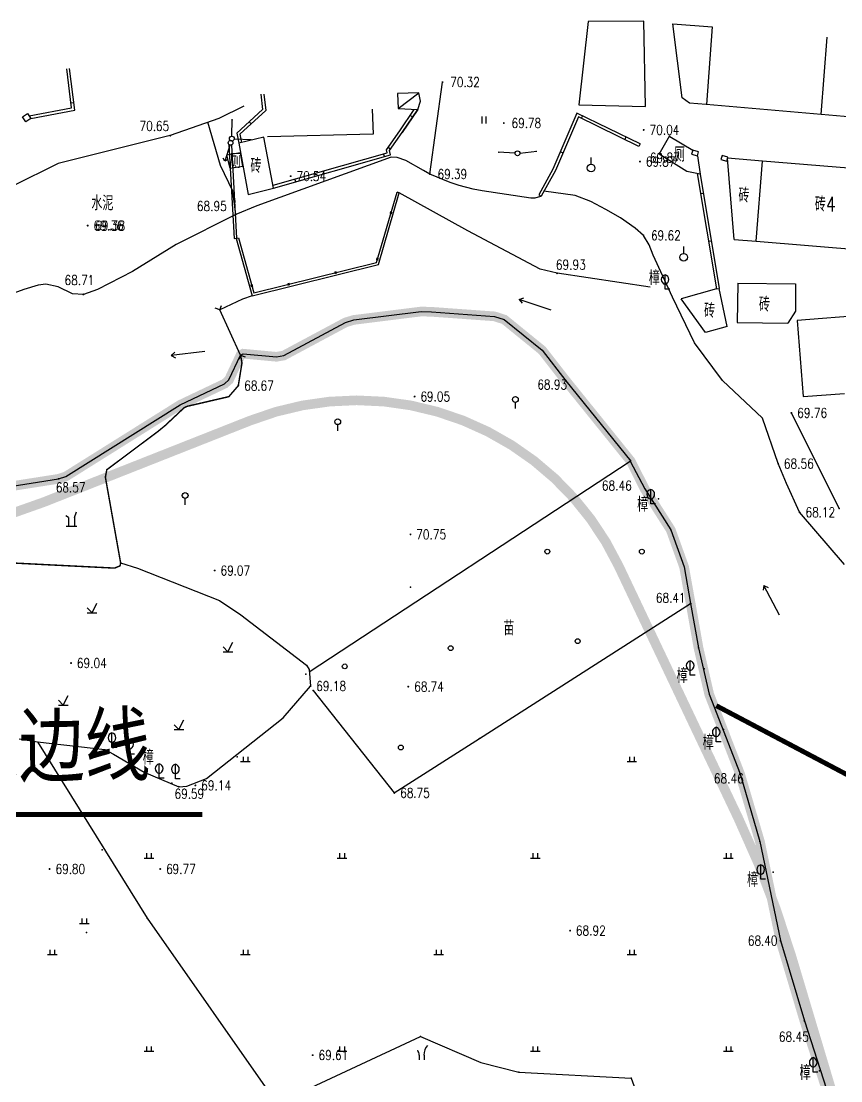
# Model space of a CAD drawing. Extents: x 10519 to 17598, y -625 to 2857.
# Drawn here: x 13973.2 to 14058, y 1171.6 to 1281.4 of the extents above; entities that cross this region are included whole.
import ezdxf
from ezdxf.enums import TextEntityAlignment as Align

# ---------------------------------------------------------------- set-up
doc = ezdxf.new("R2010")
doc.units = 0
doc.header["$MEASUREMENT"] = 0
doc.linetypes.add('X3', pattern=[5, 4, -1])
doc.layers.get('0').update_dxf_attribs({"linetype": 'CONTINUOUS'})
for name, color, linetype in [('0000原地形', 252, 'CONTINUOUS'), ('0000白沙溪改线', 1, 'CONTINUOUS'), ('000道路名称', 6, 'CONTINUOUS'), ('GCD', 224, 'CONTINUOUS')]:
    doc.layers.add(name, color=color, linetype=linetype)
doc.styles.add('HZ', font='txt8.shx', dxfattribs={"width": 0.8, "bigfont": 'hz.shx'})
doc.styles.get("Standard").update_dxf_attribs({"font": 'txt8.shx', "width": 0.8, "bigfont": 'hz.shx'})
doc.styles.add('正等线体', font='txt8.shx', dxfattribs={"width": 0.8, "bigfont": 'hz.shx'})
doc.styles.add('黑体', font='SIMHEI.TTF', dxfattribs={"width": 0.8})
doc.linetypes.add('10421', pattern='A,2,[150,AAA.SHX,S=1,R=0,X=0,Y=1],1e-11', length=2)
doc.linetypes.add('10422', pattern='A,2,[150,AAA.SHX,S=1,R=0,X=0,Y=1],2,[177,AAA.SHX,S=1,R=0,X=0,Y=0.8],1e-09', length=4)
doc.linetypes.add('1161', pattern='A,0,[149,AAA.SHX,S=0.1,R=0,X=0,Y=0],-1.6', length=1.6)

# ---------------------------------------------------------------- blocks, each defined once
blk = doc.blocks.new('GC200')
at = {"linetype": 'Continuous', "const_width": 0.2, "flags": 128}
blk.add_lwpolyline([(-0.1, 0, 1), (0.1, 0, 1)], format="xyb", close=True, dxfattribs=at)
blk = doc.blocks.new('GC002')
at = {"const_width": 1}
blk.add_lwpolyline([(0, 0.5), (1, 0.5)], dxfattribs=at)
blk = doc.blocks.new('gc170')
at = {"linetype": 'Continuous'}
blk.add_circle((0, 0), 0.5, dxfattribs=at)
blk = doc.blocks.new('gc013b')
at = {"linetype": 'Continuous'}
blk.add_line((0.5, 0), (4, 0), dxfattribs=at)
at = {"linetype": 'Continuous', "flags": 128}
blk.add_lwpolyline([(3.5, 0.5), (4, 0), (3.5, -0.5)], dxfattribs=at)
blk = doc.blocks.new('gc013c')
at = {"linetype": 'Continuous'}
blk.add_line((0.5, 0), (4, 0), dxfattribs=at)
at = {"linetype": 'Continuous', "const_width": 0.15, "flags": 128}
blk.add_lwpolyline([(3.775, 0, 1), (3.925, 0, 1)], format="xyb", close=True, dxfattribs=at)

msp = doc.modelspace()

# ---------------------------------------------------------------- linework, layer by layer
at = {"layer": '0000原地形', "linetype": '10422'}
for p, q in [((14015.47, 1265.55), (14016.77, 1275.08)), ((14009.48, 1272.28), (14009.6, 1269.69)), ((14009.6, 1269.69), (13998.65, 1269.42))]:
    msp.add_line(p, q, dxfattribs=at)
at = {"layer": '0000原地形', "linetype": 'Continuous'}
for p, q in [((14012.18, 1272.35), (14014.33, 1273.98)), ((13978.62, 1272.94), (13978.32, 1272.9)), ((14014.2, 1272.24), (14014.2, 1272.24)), ((14059.93, 1271.4), (14044.08, 1272.78)), ((14013.68, 1271.47), (14013.43, 1271.63)), ((14031.27, 1271.59), (14031.14, 1271.33)), ((13996.76, 1270.97), (13996.96, 1270.75)), ((14035.76, 1269.4), (14035.63, 1269.13)), ((14011.39, 1268.14), (14011.14, 1268.31)), ((14028.98, 1267.87), (14029.25, 1267.75)), ((14037.23, 1268.69), (14037.1, 1268.42)), ((14011.47, 1267.31), (13997.56, 1262.27)), ((14010.75, 1267.37), (14010.67, 1267.65)), ((14012.09, 1267.28), (14011.47, 1267.31)), ((14012.96, 1266.95), (14012.09, 1267.28)), ((14014.81, 1265.94), (14012.96, 1266.95)), ((14066.04, 1265.59), (14049.9, 1266.89)), ((14015.47, 1265.55), (14014.81, 1265.94)), ((14001.58, 1264.77), (14001.5, 1265.05)), ((14017.55, 1264.69), (14015.47, 1265.55)), ((14018.51, 1264.38), (14017.55, 1264.69)), ((14012.3, 1263.6), (14012.06, 1263.67)), ((14019.39, 1259.69, 70.33), (14012.3, 1263.6, 70.33)), ((14019.94, 1264.01), (14018.51, 1264.38)), ((14020.89, 1263.82), (14019.94, 1264.01)), ((14025.91, 1263.06), (14020.89, 1263.82)), ((14026.73, 1263.41), (14026.99, 1263.26)), ((14030.5, 1263.35), (14027.27, 1263.77)), ((14043.49, 1263.54), (14043.79, 1263.59)), ((14026.34, 1263.06), (14025.91, 1263.06)), ((14026.91, 1263.23), (14026.34, 1263.06)), ((14032.11, 1262.73), (14030.5, 1263.35)), ((14033.69, 1261.88), (14032.11, 1262.73)), ((13995.36, 1261.37), (13989.19, 1258.27)), ((13997.56, 1262.27), (13995.36, 1261.37)), ((14035.18, 1261.02), (14033.69, 1261.88)), ((14036.71, 1259.96), (14035.18, 1261.02)), ((14026.87, 1255.71, 70.33), (14019.39, 1259.69, 70.33)), ((14037.58, 1259.2), (14036.71, 1259.96)), ((14038.16, 1258.23), (14037.58, 1259.2)), ((13989.19, 1258.27), (13984.69, 1255.45)), ((13995.19, 1258.9), (13995.44, 1258.91)), ((13995.41, 1258.88), (13995.65, 1258.95)), ((14038.58, 1257.14), (14038.16, 1258.23)), ((14044.3, 1258.61), (14044.6, 1258.65)), ((14046.98, 1258.78), (14049.23, 1258.62)), ((14049.23, 1258.62), (14065.51, 1257.27)), ((14040.59, 1252.81), (14038.58, 1257.14)), ((14028.63, 1255.28, 70.33), (14026.87, 1255.71, 70.33)), ((13984.69, 1255.45), (13981.04, 1253.6)), ((14038.27, 1253.84, 70.33), (14028.63, 1255.28, 70.33)), ((13973.42, 1253.6), (13968.32, 1251.75)), ((13974.91, 1254.05), (13973.42, 1253.6)), ((13975.72, 1254.15), (13974.91, 1254.05)), ((13976.98, 1253.89), (13975.72, 1254.15)), ((13978.47, 1253.16), (13976.98, 1253.89)), ((13981.04, 1253.6), (13979.59, 1253.09)), ((14045.12, 1253.67), (14045.41, 1253.72)), ((14047.33, 1254.25), (14053.33, 1254.19)), ((14053.33, 1254.19), (14053.32, 1251.34)), ((13979.59, 1253.09), (13978.47, 1253.16)), ((14042.87, 1248.09), (14040.59, 1252.81)), ((13993.71, 1251.48), (13993.24, 1251.65)), ((13993.71, 1251.48), (13993.88, 1251.95)), ((14007.59, 1250.45, 68.18), (14014.56, 1251.32, 68.18)), ((14014.56, 1251.32, 68.18), (14015.63, 1251.29, 68.18)), ((14069.72, 1251.69), (14053.48, 1250.39)), ((14006.73, 1250.19, 68.18), (14007.59, 1250.45, 68.18)), ((14015.63, 1251.29, 68.18), (14022.14, 1250.82, 68.18)), ((14022.14, 1250.82, 68.18), (14023.17, 1250.49, 68.18)), ((14023.17, 1250.49, 68.18), (14027.09, 1247.3, 68.18)), ((14053.48, 1250.39), (14054.11, 1242.51)), ((14000.33, 1246.76, 68.18), (14006.73, 1250.19, 68.18)), ((14047.29, 1250.18), (14052.53, 1250.13)), ((14045.76, 1244.18), (14042.87, 1248.09)), ((13995.87, 1246.81, 68.18), (13996.14, 1246.95, 68.18)), ((13996.14, 1246.95, 68.18), (13999.58, 1246.63, 68.18)), ((14027.09, 1247.3, 68.18), (14029.54, 1244.15, 68.18)), ((13994.66, 1244.23, 68.18), (13995.87, 1246.81, 68.18)), ((13995.87, 1246.81), (13995.7, 1246.34)), ((13995.87, 1246.81), (13996.34, 1246.64)), ((13999.58, 1246.63, 68.18), (14000.33, 1246.76, 68.18)), ((13989.61, 1241.65, 68.18), (13994.21, 1243.84, 68.18)), ((13994.21, 1243.84, 68.18), (13994.66, 1244.23, 68.18)), ((14029.54, 1244.15, 68.18), (14036.26, 1235.81, 68.18)), ((14049.88, 1240.26), (14045.76, 1244.18)), ((14054.11, 1242.51), (14058.38, 1242.83)), ((13977.77, 1234.23, 68.18), (13989.61, 1241.65, 68.18)), ((14051.52, 1235.56), (14049.88, 1240.26)), ((14052.37, 1233.51), (14051.52, 1235.56)), ((13957.82, 1230.97, 68.18), (13977.03, 1233.99, 68.18)), ((13977.03, 1233.99, 68.18), (13977.77, 1234.23, 68.18)), ((14053.74, 1230.52), (14052.37, 1233.51)), ((14058.38, 1225.12), (14053.74, 1230.52)), ((13983.45, 1225.28), (13985.18, 1224.73)), ((13985.18, 1224.73), (13993.67, 1221.39)), ((13993.67, 1221.39), (13995.9, 1219.89)), ((13995.9, 1219.89), (14002.68, 1214.7)), ((14002.68, 1214.7), (14002.95, 1214.22)), ((14002.95, 1214.22), (14003.11, 1212.52)), ((13974.84, 1206.75, 69.5), (13986.18, 1188.49, 69.5)), ((13986.18, 1188.49, 69.5), (13999.61, 1169.29, 69.5))]:
    msp.add_line(p, q, dxfattribs=at)
at = {"layer": '0000原地形', "linetype": '10421'}
for p, q in [((13996.22, 1272.59), (13993.63, 1271.33)), ((13993.63, 1271.33), (13988.59, 1269.54)), ((13988.59, 1269.54), (13976.99, 1266.66)), ((13976.99, 1266.66), (13972.26, 1264.31)), ((13996.07, 1252.6, 67.77), (13993.71, 1251.48, 67.77)), ((13997.07, 1252.94, 67.77), (13996.07, 1252.6, 67.77)), ((14057.83, 1230.93, 69.36), (14052.89, 1240.82, 69.36)), ((14000.27, 1209.22), (14003.11, 1212.52)), ((13992.34, 1202.96), (14000.27, 1209.22)), ((13972.96, 1207.04), (13974.84, 1206.75)), ((13974.84, 1206.75), (13981.82, 1205.96)), ((13981.82, 1205.96), (13982.7, 1205.46)), ((13982.7, 1205.46), (13985.87, 1203.6)), ((13985.87, 1203.6), (13989.47, 1202.09)), ((13989.47, 1202.09), (13990.31, 1202.14)), ((13990.31, 1202.14), (13992.34, 1202.96))]:
    msp.add_line(p, q, dxfattribs=at)
at = {"layer": '0000原地形'}
for p, q in [((14020.89, 1270.78), (14020.89, 1271.53)), ((14021.29, 1270.78), (14021.29, 1271.53)), ((14032.15, 1266.58), (14032.15, 1267.28)), ((14041.74, 1257.34), (14041.74, 1258.04)), ((14039.81, 1253.63, 69.66), (14039.81, 1255.13, 69.66)), ((14040.31, 1253.63, 69.66), (14039.81, 1253.63, 69.66)), ((14024.71, 1252.58), (14025.19, 1252.72)), ((14028.03, 1251.45), (14024.71, 1252.58)), ((14024.71, 1252.58), (14025.01, 1252.17)), ((13992.17, 1247.17), (13988.69, 1246.77)), ((13988.69, 1246.77), (13989.07, 1247.1)), ((13988.69, 1246.77), (13989.13, 1246.53)), ((14024.31, 1241.26), (14024.31, 1241.91)), ((14005.92, 1238.95), (14005.92, 1239.6)), ((14038.33, 1231.39), (14038.33, 1232.89)), ((13990.13, 1231.31), (13990.13, 1231.96)), ((13978.66, 1229.97), (13978.88, 1230.57)), ((14038.83, 1231.39), (14038.33, 1231.39)), ((13978.06, 1229.97), (13977.76, 1230.14)), ((13978.06, 1229.97), (13978.06, 1229.07)), ((13978.66, 1229.97), (13978.66, 1229.07)), ((13977.81, 1229.07), (13978.91, 1229.07)), ((14050.03, 1222.95), (14049.97, 1222.45)), ((14051.66, 1219.85), (14050.03, 1222.95)), ((14050.03, 1222.95), (14050.48, 1222.72)), ((13980, 1220.61), (13980.5, 1220.11)), ((13980.5, 1220.11), (13981, 1221.11)), ((13980, 1220.11), (13981, 1220.11)), ((13994.06, 1216.58), (13994.56, 1216.08)), ((13994.56, 1216.08), (13995.06, 1217.08)), ((13994.06, 1216.08), (13995.06, 1216.08)), ((14042.41, 1213.64), (14042.41, 1215.14)), ((14042.91, 1213.64), (14042.41, 1213.64)), ((13977.01, 1211.05), (13977.51, 1210.55)), ((13977.51, 1210.55), (13978.01, 1211.55)), ((13977.01, 1210.55), (13978.01, 1210.55)), ((13988.99, 1208.52), (13989.49, 1208.02)), ((13989.49, 1208.02), (13989.99, 1209.02)), ((13982.55, 1206.17, 66.1), (13982.55, 1207.67, 66.1)), ((13988.99, 1208.02), (13989.99, 1208.02)), ((14045.11, 1206.75), (14045.11, 1208.25)), ((13984.37, 1205.47, 66.26), (13984.37, 1206.97, 66.26)), ((14045.61, 1206.75), (14045.11, 1206.75)), ((13983.05, 1206.17, 66.1), (13982.55, 1206.17, 66.1)), ((13984.87, 1205.47, 66.26), (13984.37, 1205.47, 66.26)), ((13987.44, 1202.97, 66.17), (13987.44, 1204.47, 66.17)), ((13989.12, 1202.92, 66.01), (13989.12, 1204.42, 66.01)), ((13995.87, 1204.7), (13996.87, 1204.7)), ((13996.12, 1205.2), (13996.12, 1204.7)), ((13996.62, 1205.2), (13996.62, 1204.7)), ((14035.87, 1204.7), (14036.87, 1204.7)), ((14036.12, 1205.2), (14036.12, 1204.7)), ((14036.62, 1205.2), (14036.62, 1204.7)), ((13987.94, 1202.97, 66.17), (13987.44, 1202.97, 66.17)), ((13989.62, 1202.92, 66.01), (13989.12, 1202.92, 66.01)), ((13985.87, 1194.7), (13986.87, 1194.7)), ((13986.12, 1195.2), (13986.12, 1194.7)), ((13986.62, 1195.2), (13986.62, 1194.7)), ((14005.87, 1194.7), (14006.87, 1194.7)), ((14006.12, 1195.2), (14006.12, 1194.7)), ((14006.62, 1195.2), (14006.62, 1194.7)), ((14025.87, 1194.7), (14026.87, 1194.7)), ((14026.12, 1195.2), (14026.12, 1194.7)), ((14026.62, 1195.2), (14026.62, 1194.7)), ((14045.87, 1194.7), (14046.87, 1194.7)), ((14046.12, 1195.2), (14046.12, 1194.7)), ((14046.62, 1195.2), (14046.62, 1194.7)), ((14049.71, 1192.51), (14049.71, 1194.01)), ((14050.21, 1192.51), (14049.71, 1192.51)), ((13979.18, 1187.94), (13980.18, 1187.94)), ((13979.43, 1188.44), (13979.43, 1187.94)), ((13979.93, 1188.44), (13979.93, 1187.94)), ((13975.87, 1184.7), (13976.87, 1184.7)), ((13976.12, 1185.2), (13976.12, 1184.7)), ((13976.62, 1185.2), (13976.62, 1184.7)), ((13995.87, 1184.7), (13996.87, 1184.7)), ((13996.12, 1185.2), (13996.12, 1184.7)), ((13996.62, 1185.2), (13996.62, 1184.7)), ((14015.87, 1184.7), (14016.87, 1184.7)), ((14016.12, 1185.2), (14016.12, 1184.7)), ((14016.62, 1185.2), (14016.62, 1184.7)), ((14035.87, 1184.7), (14036.87, 1184.7)), ((14036.12, 1185.2), (14036.12, 1184.7)), ((14036.62, 1185.2), (14036.62, 1184.7)), ((13985.87, 1174.7), (13986.87, 1174.7)), ((13986.12, 1175.2), (13986.12, 1174.7)), ((13986.62, 1175.2), (13986.62, 1174.7)), ((14005.87, 1174.7), (14006.87, 1174.7)), ((14006.12, 1175.2), (14006.12, 1174.7)), ((14006.62, 1175.2), (14006.62, 1174.7)), ((14025.87, 1174.7), (14026.87, 1174.7)), ((14026.12, 1175.2), (14026.12, 1174.7)), ((14026.62, 1175.2), (14026.62, 1174.7)), ((14045.87, 1174.7), (14046.87, 1174.7)), ((14046.12, 1175.2), (14046.12, 1174.7)), ((14046.62, 1175.2), (14046.62, 1174.7)), ((14014.36, 1174.3), (14014.36, 1173.8)), ((14014.86, 1174.3), (14014.86, 1173.8)), ((14055.14, 1172.53), (14055.14, 1174.03)), ((14055.64, 1172.53), (14055.14, 1172.53))]:
    msp.add_line(p, q, dxfattribs=at)
at = {"layer": '0000原地形', "linetype": '1161'}
for p, q in [((14002.97, 1213.98, 68.88), (14036.21, 1235.81, 68.88)), ((14020.61, 1207.09, 68.91), (14042.46, 1221.07, 68.91)), ((14003.39, 1212.06, 68.91), (14011.78, 1201.45, 68.91)), ((14011.78, 1201.45, 68.91), (14020.61, 1207.09, 68.91)), ((13999.61, 1169.29, 69.5), (14014.48, 1176.22, 69.5)), ((14014.48, 1176.22, 69.5), (14020.73, 1173.53, 69.5)), ((14020.73, 1173.53, 69.5), (14024.67, 1172.54, 69.5)), ((14024.67, 1172.54, 69.5), (14036.31, 1171.89, 69.5)), ((14036.31, 1171.89, 69.5), (14042.6, 1154.29, 69.5))]:
    msp.add_line(p, q, dxfattribs=at)
at = {"layer": '0000原地形', "linetype": 'Continuous', "flags": 128}
for points, elevation in [([(14037.77, 1272.54), (14037.61, 1281.39), (14031.84, 1281.36), (14030.89, 1272.73)], 70.03), ([(14012.11, 1273.9), (14012.18, 1272.35), (14014.2, 1272.24), (14014.49, 1273.1), (14014.33, 1273.98)], 72.78), ([(13973.8, 1271.83), (13974.15, 1271.31), (13973.62, 1270.97), (13973.28, 1271.49)], 71.55), ([(14043.28, 1267.86), (14042.68, 1268.02), (14042.56, 1267.62), (14043.16, 1267.46)], 70.11), ([(14046.31, 1267.31), (14045.71, 1267.47), (14045.59, 1267.07), (14046.19, 1266.91)], 140.22)]:
    msp.add_lwpolyline(points, close=True, dxfattribs=dict(at, elevation=elevation))
for points in [[(14044.08, 1272.78), (14042.35, 1272.91), (14041.58, 1273.46), (14040.62, 1281.13), (14044.7, 1280.82)], [(14044.7, 1280.82), (14044.1, 1272.78)], [(14056.56, 1279.75), (14055.93, 1271.72)], [(13973.97, 1271.59), (13978.38, 1272.43), (13977.87, 1276.47)], [(13974.15, 1271.31), (13978.72, 1272.19), (13978.17, 1276.51)], [(13997.96, 1273.83), (13998.15, 1272.25), (13995.47, 1269.79), (13995.67, 1268.75)], [(13998.26, 1273.85), (13998.47, 1272.14), (13995.8, 1269.68), (13995.96, 1268.82)], [(13999.24, 1264.41), (14011.04, 1267.76), (14010.97, 1268.06), (14012.35, 1270.04), (14013.85, 1272.26), (14013.85, 1272.26)], [(13999.28, 1264.11), (14011.39, 1267.55), (14011.29, 1268), (14012.6, 1269.87), (14014.2, 1272.24), (14014.2, 1272.24)], [(14014.2, 1272.24), (14012.6, 1269.87)], [(14037.23, 1268.69), (14030.69, 1271.88), (14028.2, 1266.06), (14026.73, 1263.41)], [(14037.1, 1268.42), (14030.84, 1271.47), (14028.47, 1265.92), (14026.99, 1263.26)], [(14042.05, 1265.82), (14039.2, 1267.63), (14040.31, 1269.54)], [(14040.29, 1269.44), (14042.68, 1268.02)], [(13994.66, 1268.62), (13995.19, 1258.9)], [(13994.91, 1268.56), (13995.44, 1258.91)], [(14043.16, 1267.46), (14043.46, 1265.55), (14042.05, 1265.82)], [(14049.9, 1266.89), (14046.29, 1267.22)], [(14046.98, 1258.78), (14046.29, 1267.22)], [(14049.23, 1258.62), (14049.9, 1266.89)], [(14043.15, 1265.61), (14045.12, 1253.67)], [(14043.46, 1265.55), (14045.41, 1253.72)], [(13995.41, 1258.88), (13997.07, 1252.94), (14010.13, 1256.2), (14012.3, 1263.6)], [(13995.65, 1258.95), (13997.24, 1253.24), (14009.93, 1256.41), (14012.06, 1263.67)], [(14045.12, 1253.67), (14041.46, 1252.62)], [(14046.24, 1249.78), (14045.41, 1253.72)], [(14047.33, 1254.25), (14047.29, 1250.18)], [(14043.98, 1249.13), (14041.46, 1252.62)], [(13995.87, 1246.81), (13993.71, 1251.48)], [(14053.32, 1251.34), (14052.53, 1250.13)], [(14046.24, 1249.78), (14043.98, 1249.13)]]:
    msp.add_lwpolyline(points, dxfattribs=at)
at = {"layer": '0000原地形', "linetype": '1161', "flags": 128}
msp.add_lwpolyline([(13995.36, 1261.37), (13995.06, 1263.8), (13993.78, 1266.43), (13992.47, 1270.92)], dxfattribs=at)
at = {"layer": '0000原地形', "linetype": 'Continuous', "flags": 128}
for points in [[(13996.66, 1263.44), (13999.28, 1264.11), (13998.29, 1269.37), (13995.67, 1268.75)], [(13995.85, 1267.77), (13994.42, 1267.52), (13994.77, 1266.16), (13996.1, 1266.38)]]:
    msp.add_lwpolyline(points, close=True, dxfattribs=at)
at = {"layer": '0000原地形', "linetype": 'X3', "const_width": 0.15, "flags": 128}
msp.add_lwpolyline([(13995.87, 1246.81), (13996.01, 1245.98), (13995.63, 1243.64), (13994.65, 1242.5), (13990.34, 1241.5), (13990.02, 1241.35), (13988.06, 1239.51), (13987.33, 1238.91), (13982.02, 1234.93), (13981.87, 1234.16), (13983.45, 1225.28), (13983.39, 1224.97), (13982.82, 1224.74), (13969.87, 1225.39), (13956.67, 1225.24), (13956.33, 1224.23), (13956.77, 1222.6), (13958.2, 1216.98), (13958.64, 1215.92), (13960.84, 1211.89), (13962.36, 1207.06), (13962.29, 1206.26), (13961.49, 1203.76), (13961.54, 1202.34), (13961.65, 1199.54), (13963.38, 1194.46), (13962.73, 1188.91), (13961.78, 1178.98), (13962.08, 1167.6), (13961.48, 1158.49), (13961.89, 1155.92), (13960.85, 1152.55), (13959.46, 1149.79), (13959.02, 1145.5), (13958.83, 1145.1), (13954.42, 1143.92), (13954.02, 1143.41), (13953.89, 1142.52), (13953.19, 1136.58), (13952.76, 1135.67), (13950.09, 1133.45), (13945.19, 1131.73), (13943.5, 1130.48), (13939.27, 1127.7), (13935.6, 1124.35), (13929.48, 1118.28), (13921.97, 1109.91), (13921.08, 1108.38), (13916.8, 1099.36), (13909.52, 1088.41), (13906.08, 1084.4), (13904.8, 1083.65), (13896.47, 1079.15), (13895.82, 1078.62), (13890.64, 1074.19), (13882.83, 1068.7), (13882.66, 1068.62), (13881.89, 1068.59), (13876.71, 1069.58)], dxfattribs=at)
at = {"layer": '0000原地形', "linetype": 'Continuous', "elevation": 68.46}
msp.add_lwpolyline([(14036.21, 1235.81), (14037.7, 1232.94), (14040.4, 1228.7), (14041.78, 1224.86), (14042.46, 1221.07), (14043.27, 1216.48), (14044.38, 1211.67), (14047.57, 1203.42), (14049.63, 1196.41), (14051.76, 1186.15), (14054.24, 1177.83), (14054.24, 1177.83), (14056.51, 1170.76)], dxfattribs=at)
at = {"layer": '0000原地形'}
for centre in [(14032.15, 1266.18), (14041.74, 1256.94)]:
    msp.add_circle(centre, 0.4, dxfattribs=at)
for centre, major_axis, start_param, end_param in [((14039.93, 1254.63, 69.66), (0.362, 0.362), 1.006713, 3.705676), ((14039.7, 1254.63, 69.66), (0.362, 0.362), 4.148305, 6.847269), ((14024.31, 1242.21), (-0.212, 0.212), 3.926991, 10.210176), ((14005.92, 1239.9), (-0.212, 0.212), 3.926991, 10.210176), ((14038.44, 1232.39), (0.362, 0.362), 1.006713, 3.705676), ((14038.22, 1232.39), (0.362, 0.362), 4.148305, 6.847269), ((13990.13, 1232.26), (-0.212, 0.212), 3.926991, 10.210176), ((14042.52, 1214.64), (0.362, 0.362), 1.006713, 3.705676), ((14042.3, 1214.64), (0.362, 0.362), 4.148305, 6.847269), ((13982.66, 1207.17, 66.1), (0.362, 0.362), 1.006713, 3.705676), ((13982.44, 1207.17, 66.1), (0.362, 0.362), 4.148305, 6.847269), ((14045.22, 1207.75), (0.362, 0.362), 1.006713, 3.705676), ((14044.99, 1207.75), (0.362, 0.362), 4.148305, 6.847269), ((13984.48, 1206.47, 66.26), (0.362, 0.362), 1.006713, 3.705676), ((13984.26, 1206.47, 66.26), (0.362, 0.362), 4.148305, 6.847269), ((13987.55, 1203.97, 66.17), (0.362, 0.362), 1.006713, 3.705676), ((13987.33, 1203.97, 66.17), (0.362, 0.362), 4.148305, 6.847269), ((13989.23, 1203.92, 66.01), (0.362, 0.362), 1.006713, 3.705676), ((13989.01, 1203.92, 66.01), (0.362, 0.362), 4.148305, 6.847269), ((14049.83, 1193.51), (0.362, 0.362), 1.006713, 3.705676), ((14049.6, 1193.51), (0.362, 0.362), 4.148305, 6.847269), ((14013.14, 1174.2), (-0.865, 0.865), 4.003337, 4.433559), ((14016.31, 1174.35), (1.03, 1.03), 1.646391, 2.392649), ((14055.26, 1173.53), (0.362, 0.362), 1.006713, 3.705676), ((14055.03, 1173.53), (0.362, 0.362), 4.148305, 6.847269)]:
    msp.add_ellipse(centre, major_axis=major_axis, ratio=1, start_param=start_param, end_param=end_param, dxfattribs=at)
at = {"layer": '0000原地形', "linetype": 'Continuous'}
for centre in [(14027.62, 1226.45), (14037.4, 1226.45), (14030.76, 1217.17), (14017.62, 1216.45), (14006.65, 1214.56), (14012.46, 1206.16)]:
    msp.add_ellipse(centre, major_axis=(0.177, 0.177), ratio=1, start_param=5.497787, end_param=11.780972, dxfattribs=at)
for p in [(14052.89, 1240.82, 69.76), (14036.21, 1235.81, 68.46), (14051.52, 1235.56, 68.56), (14039.14, 1231.93, 68.73), (14053.74, 1230.52, 68.12), (14057.83, 1230.93, 69.36), (14040.4, 1228.7, 68.29), (14013.46, 1222.78, 70.75), (14042.46, 1221.07, 68.41), (14043.27, 1216.48, 68.26), (14043.86, 1214.3, 68.83), (14002.62, 1213.75, 68.88), (14003.39, 1212.06, 68.91), (14013.23, 1212.46, 68.74), (14045.86, 1208.01, 67.7), (14020.61, 1207.09, 68.68), (13995.52, 1205.19, 69), (14047.57, 1203.42, 68.46), (13988.74, 1202.46, 69.26), (13991.19, 1202.23, 69.14), (14011.78, 1201.45, 68.75), (13981.54, 1195.56, 69.5), (14049.63, 1196.41, 68.56), (14051, 1193.25, 68.46), (13986.18, 1188.49, 69.68), (13979.93, 1187.01, 69.62), (14029.98, 1187.19, 68.92), (14051.76, 1186.15, 68.4), (14054.24, 1177.83, 68.45), (14014.48, 1176.22, 69.09), (14003.33, 1174.29, 69.61), (14024.67, 1172.54, 69.08), (14055.81, 1172.65, 69.27), (14036.31, 1171.89, 68.79)]:
    msp.add_point(p, dxfattribs=at)
at = {"layer": '0000白沙溪改线', "color": 4, "const_width": 1, "elevation": 68.18}
msp.add_lwpolyline([(13957.82, 1230.97), (13977.03, 1233.99), (13977.77, 1234.23), (13989.61, 1241.65), (13994.21, 1243.84), (13994.66, 1244.23), (13995.87, 1246.81), (13996.14, 1246.95), (13999.58, 1246.63), (14000.33, 1246.76), (14006.73, 1250.19), (14007.59, 1250.45), (14014.56, 1251.32), (14015.63, 1251.29), (14022.14, 1250.82), (14023.17, 1250.49), (14027.09, 1247.3), (14029.54, 1244.15), (14036.26, 1235.81), (14037.7, 1232.94), (14040.4, 1228.7), (14041.78, 1224.86), (14042.46, 1221.07), (14043.27, 1216.48), (14044.38, 1211.67), (14047.57, 1203.42), (14049.63, 1196.41), (14051.76, 1186.15), (14054.24, 1177.83), (14054.24, 1177.83), (14056.51, 1170.76)], dxfattribs=at)
msp.add_lwpolyline([(13957.82, 1230.97), (13977.03, 1233.99), (13977.77, 1234.23), (13989.61, 1241.65), (13994.21, 1243.84), (13994.66, 1244.23), (13995.87, 1246.81), (13996.14, 1246.95), (13999.58, 1246.63), (14000.33, 1246.76), (14006.73, 1250.19), (14007.59, 1250.45), (14014.56, 1251.32), (14015.63, 1251.29), (14022.14, 1250.82), (14023.17, 1250.49), (14027.09, 1247.3), (14029.54, 1244.15), (14036.26, 1235.81), (14037.7, 1232.94), (14040.4, 1228.7), (14041.78, 1224.86), (14042.46, 1221.07), (14043.27, 1216.48), (14044.38, 1211.67), (14047.57, 1203.42), (14049.63, 1196.41), (14051.76, 1186.15), (14054.24, 1177.83), (14054.24, 1177.83), (14056.51, 1170.76)], dxfattribs=at)
at = {"layer": '0000白沙溪改线', "const_width": 1}
msp.add_lwpolyline([(13778.65, 1222.46, 0.286738), (13825.12, 1211.75), (13856.34, 1222.52, -0.048149), (13871.28, 1226.11), (13877.69, 1227.01, -0.066902), (13899, 1227.14), (13920.16, 1224.42, 0.072578), (13949.03, 1224.92), (13954.85, 1225.87, 0.053644), (13975.48, 1231.57), (13996.86, 1240.02, -0.394984), (14035, 1224.97), (14047.42, 1198.77, -0.038165), (14052.88, 1184.54), (14072.8, 1117.8, -0.022865), (14074.57, 1110.71), (14085.17, 1058.03, -0.032004), (14086.55, 1047.9), (14090.34, 994.31, -0.155233), (14086.06, 976.63), (14078.52, 964.2, -0.028359), (14073.38, 956.73), (14011.63, 876.75)], format="xyb", dxfattribs=at)
msp.add_lwpolyline([(13778.65, 1222.46, 0.286738), (13825.12, 1211.75), (13856.34, 1222.52, -0.048149), (13871.28, 1226.11), (13877.69, 1227.01, -0.066902), (13899, 1227.14), (13920.16, 1224.42, 0.072578), (13949.03, 1224.92), (13954.85, 1225.87, 0.053644), (13975.48, 1231.57), (13996.86, 1240.02, -0.394984), (14035, 1224.97), (14047.42, 1198.77, -0.038165), (14052.88, 1184.54), (14072.8, 1117.8, -0.022865), (14074.57, 1110.71), (14085.17, 1058.03, -0.032004), (14086.55, 1047.9), (14090.34, 994.31, -0.155233), (14086.06, 976.63), (14078.52, 964.2, -0.028359), (14073.38, 956.73), (14011.63, 876.75)], format="xyb", dxfattribs=at)
at = {"layer": '000道路名称', "color": 0, "const_width": 0.5}
for points in [[(13931.56, 1224.28), (13944.43, 1199.22), (13991.92, 1199.22)], [(14045.11, 1210.49), (14073.92, 1195.28), (14109.01, 1195.28)]]:
    msp.add_lwpolyline(points, dxfattribs=at)

# ---------------------------------------------------------------- block references
at = {"layer": '0000原地形', "linetype": 'Continuous'}
for p, xscale, yscale, zscale, rotation in [((13994.96, 1269.23), 0.4999999999999423, 0.4999999999999423, 0.4999999999999423, 89.01231758030355), ((13994.96, 1269.23), 0.4999999999997581, 0.4999999999997581, 0.4999999999997581, 357.0725531732003), ((14024.53, 1267.71, 69.78), 0.4999999999997579, 0.4999999999997579, 0.4999999999997579, 177.0725531732003), ((14024.53, 1267.71, 69.78), 0.4999999999993646, 0.4999999999993646, 0.4999999999993646, 5.846469977072662)]:
    msp.add_blockref('gc013c', p, dxfattribs=dict(at, xscale=xscale, yscale=yscale, zscale=zscale, rotation=rotation))
at = {"layer": '0000原地形', "linetype": 'Continuous', "xscale": 0.5, "yscale": 0.5}
msp.add_blockref('gc170', (13994.83, 1268.8), dxfattribs=at)
at = {"layer": '0000原地形', "linetype": 'Continuous', "xscale": 0.5, "yscale": 0.5, "zscale": 0.5}
for p in [(13994.96, 1269.23, 69.83), (14024.53, 1267.71, 69.78)]:
    msp.add_blockref('gc170', p, dxfattribs=at)
at = {"layer": '0000原地形', "linetype": 'Continuous'}
for name, p, xscale, yscale, rotation in [('gc013b', (13994.83, 1268.8), 0.50000000000001, 0.50000000000001, 252.8497676755248), ('GC002', (13995.1, 1262.84), 0.249999999999995, 0.249999999999995, 273.1529093887634), ('GC002', (14011.52, 1261.39), 0.250000000000107, 0.250000000000107, 73.62116976189925), ('GC002', (14010.11, 1256.6), 0.250000000000107, 0.250000000000107, 73.62116976189925), ('GC002', (14005.61, 1255.2), 0.2499999999995499, 0.2499999999995499, 14.02566044860748), ('GC002', (13996.87, 1254.1), 0.2499999999998137, 0.2499999999998137, 285.5804440642003), ('GC002', (14000.75, 1253.99), 0.2499999999995499, 0.2499999999995499, 14.02566044860748)]:
    msp.add_blockref(name, p, dxfattribs=dict(at, xscale=xscale, yscale=yscale, rotation=rotation))
at = {"layer": 'GCD', "linetype": 'Continuous', "xscale": 0.5, "yscale": 0.5}
for p in [(14016.77, 1275.08, 70.32), (14023.12, 1270.84, 69.78), (13988.59, 1269.54, 70.65), (14015.47, 1265.55, 69.39), (13995.36, 1261.37, 68.95), (13980.04, 1260.22, 69.38), (14037.58, 1259.2, 69.62), (13979.59, 1253.09, 68.71)]:
    msp.add_blockref('GC200', p, dxfattribs=at)
at = {"layer": 'GCD', "linetype": 'Continuous'}
ref = msp.add_blockref('GC200', (14037.6, 1270.13, 70.04), dxfattribs=dict(at, xscale=0.5, yscale=0.5, zscale=0.5))
ref.add_attrib('height', '70.04', dxfattribs={"linetype": 'Continuous', "height": 1, "style": 'HZ', "width": 0.8}).set_placement((14038.2, 1270.13, 70.04), align=Align.MIDDLE_LEFT)
ref = msp.add_blockref('GC200', (14037.21, 1266.85, 69.87), dxfattribs=dict(at, xscale=0.5, yscale=0.5, zscale=0.5))
ref.add_attrib('height', '69.87', dxfattribs={"linetype": 'Continuous', "height": 1, "style": 'HZ', "width": 0.8}).set_placement((14037.81, 1266.85, 69.87), align=Align.MIDDLE_LEFT)
at = {"layer": 'GCD', "linetype": 'Continuous', "xscale": 0.5, "yscale": 0.5, "zscale": 0.5}
msp.add_blockref('GC200', (14037.21, 1266.85, 69.87), dxfattribs=at)
at = {"layer": 'GCD', "linetype": 'Continuous'}
ref = msp.add_blockref('GC200', (14001.05, 1265.34, 70.54), dxfattribs=dict(at, xscale=0.5, yscale=0.5, zscale=0.5))
ref.add_attrib('height', '70.54', dxfattribs={"linetype": 'Continuous', "height": 1, "style": '正等线体', "width": 0.8}).set_placement((14001.65, 1265.34, 70.54), align=Align.MIDDLE_LEFT)
ref = msp.add_blockref('GC200', (13980.05, 1260.22, 69.36), dxfattribs=dict(at, xscale=0.5, yscale=0.5, zscale=0.5))
ref.add_attrib('height', '69.36', dxfattribs={"linetype": 'Continuous', "height": 1, "style": 'HZ', "width": 0.8}).set_placement((13980.65, 1260.22, 69.36), align=Align.MIDDLE_LEFT)
ref = msp.add_blockref('GC200', (14028.63, 1255.28, 69.92), dxfattribs=dict(at, xscale=0.5, yscale=0.5, zscale=0.5))
ref.add_attrib('height', '69.93', dxfattribs={"linetype": 'Continuous', "height": 1, "style": '正等线体', "width": 0.8}).set_placement((14028.51, 1256.17, 69.92), align=Align.MIDDLE_LEFT)
ref = msp.add_blockref('GC200', (13995.63, 1243.64, 68.67), dxfattribs=dict(at, xscale=0.5, yscale=0.5, zscale=0.5))
ref.add_attrib('height', '68.67', dxfattribs={"linetype": 'Continuous', "height": 1, "style": '正等线体', "width": 0.8}).set_placement((13996.23, 1243.64, 68.67), align=Align.MIDDLE_LEFT)
ref = msp.add_blockref('GC200', (14029.54, 1244.15, 68.93), dxfattribs=dict(at, xscale=0.5, yscale=0.5, zscale=0.5))
ref.add_attrib('height', '68.93', dxfattribs={"linetype": 'Continuous', "height": 1, "style": '正等线体', "width": 0.8}).set_placement((14026.59, 1243.75, 68.93), align=Align.MIDDLE_LEFT)
ref = msp.add_blockref('GC200', (14013.88, 1242.51, 69.05), dxfattribs=dict(at, xscale=0.5, yscale=0.5, zscale=0.5))
ref.add_attrib('height', '69.05', dxfattribs={"linetype": 'Continuous', "height": 1, "style": '正等线体', "width": 0.8}).set_placement((14014.48, 1242.51, 69.05), align=Align.MIDDLE_LEFT)
ref = msp.add_blockref('GC200', (14052.89, 1240.82, 69.76), dxfattribs=dict(at, xscale=0.5, yscale=0.5, zscale=0.5))
ref.add_attrib('height', '69.76', dxfattribs={"linetype": 'Continuous', "height": 1, "style": '正等线体', "width": 0.8}).set_placement((14053.49, 1240.82, 69.76), align=Align.MIDDLE_LEFT)
ref = msp.add_blockref('GC200', (14051.52, 1235.56, 68.56), dxfattribs=dict(at, xscale=0.5, yscale=0.5, zscale=0.5))
ref.add_attrib('height', '68.56', dxfattribs={"linetype": 'Continuous', "height": 1, "style": '正等线体', "width": 0.8}).set_placement((14052.12, 1235.56, 68.56), align=Align.MIDDLE_LEFT)
ref = msp.add_blockref('GC200', (14036.21, 1235.81, 68.46), dxfattribs=dict(at, xscale=0.5, yscale=0.5, zscale=0.5))
ref.add_attrib('height', '68.46', dxfattribs={"linetype": 'Continuous', "height": 1, "style": '正等线体', "width": 0.8}).set_placement((14033.27, 1233.29, 68.46), align=Align.MIDDLE_LEFT)
ref = msp.add_blockref('GC200', (13977.03, 1233.99, 68.57), dxfattribs=dict(at, xscale=0.5, yscale=0.5, zscale=0.5))
ref.add_attrib('height', '68.57', dxfattribs={"linetype": 'Continuous', "height": 1, "style": '正等线体', "width": 0.8}).set_placement((13976.73, 1233.1, 68.57), align=Align.MIDDLE_LEFT)
ref = msp.add_blockref('GC200', (14053.74, 1230.52, 68.12), dxfattribs=dict(at, xscale=0.5, yscale=0.5, zscale=0.5))
ref.add_attrib('height', '68.12', dxfattribs={"linetype": 'Continuous', "height": 1, "style": '正等线体', "width": 0.8}).set_placement((14054.34, 1230.52, 68.12), align=Align.MIDDLE_LEFT)
ref = msp.add_blockref('GC200', (14013.46, 1228.23, 70.75), dxfattribs=dict(at, xscale=0.5, yscale=0.5, zscale=0.5))
ref.add_attrib('height', '70.75', dxfattribs={"linetype": 'Continuous', "height": 1, "style": '正等线体', "width": 0.8}).set_placement((14014.06, 1228.23, 70.75), align=Align.MIDDLE_LEFT)
ref = msp.add_blockref('GC200', (13993.18, 1224.49, 69.06), dxfattribs=dict(at, xscale=0.5, yscale=0.5, zscale=0.5))
ref.add_attrib('height', '69.07', dxfattribs={"linetype": 'Continuous', "height": 1, "style": '正等线体', "width": 0.8}).set_placement((13993.78, 1224.49, 69.06), align=Align.MIDDLE_LEFT)
ref = msp.add_blockref('GC200', (14042.46, 1221.07, 68.41), dxfattribs=dict(at, xscale=0.5, yscale=0.5, zscale=0.5))
ref.add_attrib('height', '68.41', dxfattribs={"linetype": 'Continuous', "height": 1, "style": '正等线体', "width": 0.8}).set_placement((14038.85, 1221.66, 68.41), align=Align.MIDDLE_LEFT)
ref = msp.add_blockref('GC200', (13978.32, 1214.9, 69.04), dxfattribs=dict(at, xscale=0.5, yscale=0.5, zscale=0.5))
ref.add_attrib('height', '69.04', dxfattribs={"linetype": 'Continuous', "height": 1, "style": '正等线体', "width": 0.8}).set_placement((13978.92, 1214.9, 69.04), align=Align.MIDDLE_LEFT)
ref = msp.add_blockref('GC200', (14003.11, 1212.52, 69.18), dxfattribs=dict(at, xscale=0.5, yscale=0.5, zscale=0.5))
ref.add_attrib('height', '69.18', dxfattribs={"linetype": 'Continuous', "height": 1, "style": '正等线体', "width": 0.8}).set_placement((14003.71, 1212.52, 69.18), align=Align.MIDDLE_LEFT)
ref = msp.add_blockref('GC200', (14013.23, 1212.46, 68.74), dxfattribs=dict(at, xscale=0.5, yscale=0.5, zscale=0.5))
ref.add_attrib('height', '68.74', dxfattribs={"linetype": 'Continuous', "height": 1, "style": '正等线体', "width": 0.8}).set_placement((14013.83, 1212.46, 68.74), align=Align.MIDDLE_LEFT)
ref = msp.add_blockref('GC200', (14047.57, 1203.42, 68.46), dxfattribs=dict(at, xscale=0.5, yscale=0.5, zscale=0.5))
ref.add_attrib('height', '68.46', dxfattribs={"linetype": 'Continuous', "height": 1, "style": '正等线体', "width": 0.8}).set_placement((14044.87, 1202.95, 68.46), align=Align.MIDDLE_LEFT)
ref = msp.add_blockref('GC200', (13989.47, 1202.09, 69.58), dxfattribs=dict(at, xscale=0.5, yscale=0.5, zscale=0.5))
ref.add_attrib('height', '69.59', dxfattribs={"linetype": 'Continuous', "height": 1, "style": '正等线体', "width": 0.8}).set_placement((13989.02, 1201.37, 69.58), align=Align.MIDDLE_LEFT)
ref = msp.add_blockref('GC200', (13991.19, 1202.23, 69.14), dxfattribs=dict(at, xscale=0.5, yscale=0.5, zscale=0.5))
ref.add_attrib('height', '69.14', dxfattribs={"linetype": 'Continuous', "height": 1, "style": '正等线体', "width": 0.8}).set_placement((13991.79, 1202.23, 69.14), align=Align.MIDDLE_LEFT)
ref = msp.add_blockref('GC200', (14011.78, 1201.45, 68.75), dxfattribs=dict(at, xscale=0.5, yscale=0.5, zscale=0.5))
ref.add_attrib('height', '68.75', dxfattribs={"linetype": 'Continuous', "height": 1, "style": '正等线体', "width": 0.8}).set_placement((14012.38, 1201.45, 68.75), align=Align.MIDDLE_LEFT)
ref = msp.add_blockref('GC200', (13976.1, 1193.57, 69.8), dxfattribs=dict(at, xscale=0.5, yscale=0.5, zscale=0.5))
ref.add_attrib('height', '69.80', dxfattribs={"linetype": 'Continuous', "height": 1, "style": '正等线体', "width": 0.8}).set_placement((13976.7, 1193.57, 69.8), align=Align.MIDDLE_LEFT)
ref = msp.add_blockref('GC200', (13987.55, 1193.57, 69.77), dxfattribs=dict(at, xscale=0.5, yscale=0.5, zscale=0.5))
ref.add_attrib('height', '69.77', dxfattribs={"linetype": 'Continuous', "height": 1, "style": '正等线体', "width": 0.8}).set_placement((13988.15, 1193.57, 69.77), align=Align.MIDDLE_LEFT)
ref = msp.add_blockref('GC200', (14029.98, 1187.19, 68.92), dxfattribs=dict(at, xscale=0.5, yscale=0.5, zscale=0.5))
ref.add_attrib('height', '68.92', dxfattribs={"linetype": 'Continuous', "height": 1, "style": '正等线体', "width": 0.8}).set_placement((14030.58, 1187.19, 68.92), align=Align.MIDDLE_LEFT)
ref = msp.add_blockref('GC200', (14051.76, 1186.15, 68.4), dxfattribs=dict(at, xscale=0.5, yscale=0.5, zscale=0.5))
ref.add_attrib('height', '68.40', dxfattribs={"linetype": 'Continuous', "height": 1, "style": '正等线体', "width": 0.8}).set_placement((14048.37, 1186.15, 68.4), align=Align.MIDDLE_LEFT)
ref = msp.add_blockref('GC200', (14054.24, 1177.83, 68.45), dxfattribs=dict(at, xscale=0.5, yscale=0.5, zscale=0.5))
ref.add_attrib('height', '68.45', dxfattribs={"linetype": 'Continuous', "height": 1, "style": '正等线体', "width": 0.8}).set_placement((14051.59, 1176.2, 68.45), align=Align.MIDDLE_LEFT)
ref = msp.add_blockref('GC200', (14003.33, 1174.29, 69.61), dxfattribs=dict(at, xscale=0.5, yscale=0.5, zscale=0.5))
ref.add_attrib('height', '69.61', dxfattribs={"linetype": 'Continuous', "height": 1, "style": '正等线体', "width": 0.8}).set_placement((14003.93, 1174.29, 69.61), align=Align.MIDDLE_LEFT)

# ---------------------------------------------------------------- texts
at = {"layer": '0000原地形', "linetype": 'Continuous', "width": 0.8}
for s, p in [('厕', (14041.3, 1267.63)), ('厕', (13995.3, 1266.96)), ('砖', (13997.45, 1266.49)), ('水泥', (13981.56, 1262.63)), ('砖', (14047.98, 1263.43)), ('砖4', (14056.4, 1262.51)), ('樟', (14038.71, 1254.88)), ('砖', (14050.1, 1252.13)), ('砖', (14044.42, 1251.49)), ('樟', (14037.5, 1231.42)), ('苗', (14023.64, 1218.62)), ('樟', (14041.58, 1213.68)), ('樟', (14044.28, 1206.78)), ('樟', (13986.32, 1205.22)), ('樟', (14048.88, 1192.54)), ('樟', (14054.31, 1172.56))]:
    msp.add_text(s, height=1.5, dxfattribs=at).set_placement(p, align=Align.MIDDLE)
at = {"layer": '000道路名称', "color": 0, "style": '黑体', "width": 0.8}
msp.add_text('设计河道边线', height=6.25, rotation=0.8095, dxfattribs=at).set_placement((13945.65, 1202.82, -0.91))
at = {"layer": 'GCD', "linetype": 'Continuous', "width": 0.8}
for s, p in [('70.32', (14019.1, 1275.08)), ('69.78', (14025.45, 1270.84)), ('70.65', (13986.94, 1270.54)), ('69.87', (14039.79, 1267.25)), ('69.39', (14017.79, 1265.55)), ('68.95', (13992.89, 1262.24)), ('69.38', (13982.37, 1260.22)), ('69.62', (14039.9, 1259.2)), ('68.71', (13979.18, 1254.57))]:
    msp.add_text(s, height=1, dxfattribs=at).set_placement(p, align=Align.MIDDLE)

doc.saveas('drawing.dxf')
